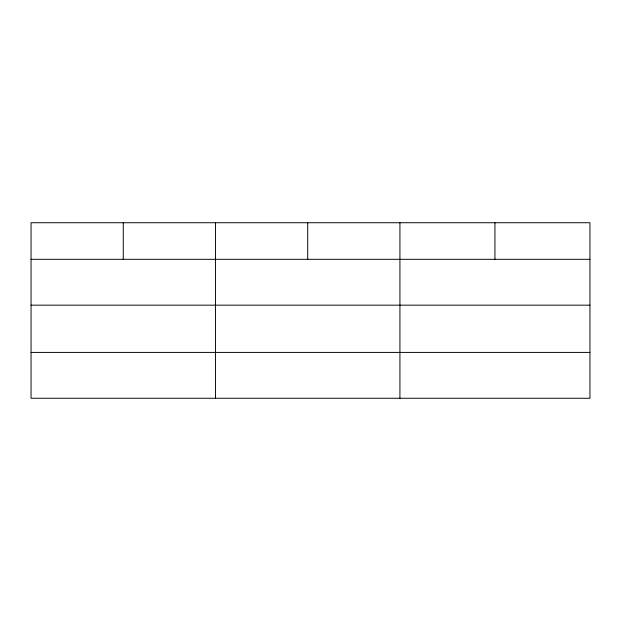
<?xml version="1.0" encoding="UTF-8"?>
<svg xmlns="http://www.w3.org/2000/svg" width="621" height="621" viewBox="0 0 621 621"><rect width="100%" height="100%" fill="white"/><g stroke="black" fill="none" stroke-linecap="round" stroke-linejoin="round"><path stroke-width="0.93" d="M589.95 305.167L589.95 222.737L31.05 222.737L31.05 398.263L589.95 398.263L589.95 305.167L31.05 305.167M31.05 259.314L589.95 259.314M31.05 352.41L589.95 352.41M494.937 222.737L494.937 259.314M399.924 222.737L399.924 398.263M307.705 222.737L307.705 259.314M215.487 222.737L215.487 398.263M123.269 222.737L123.269 259.314"/></g></svg>
